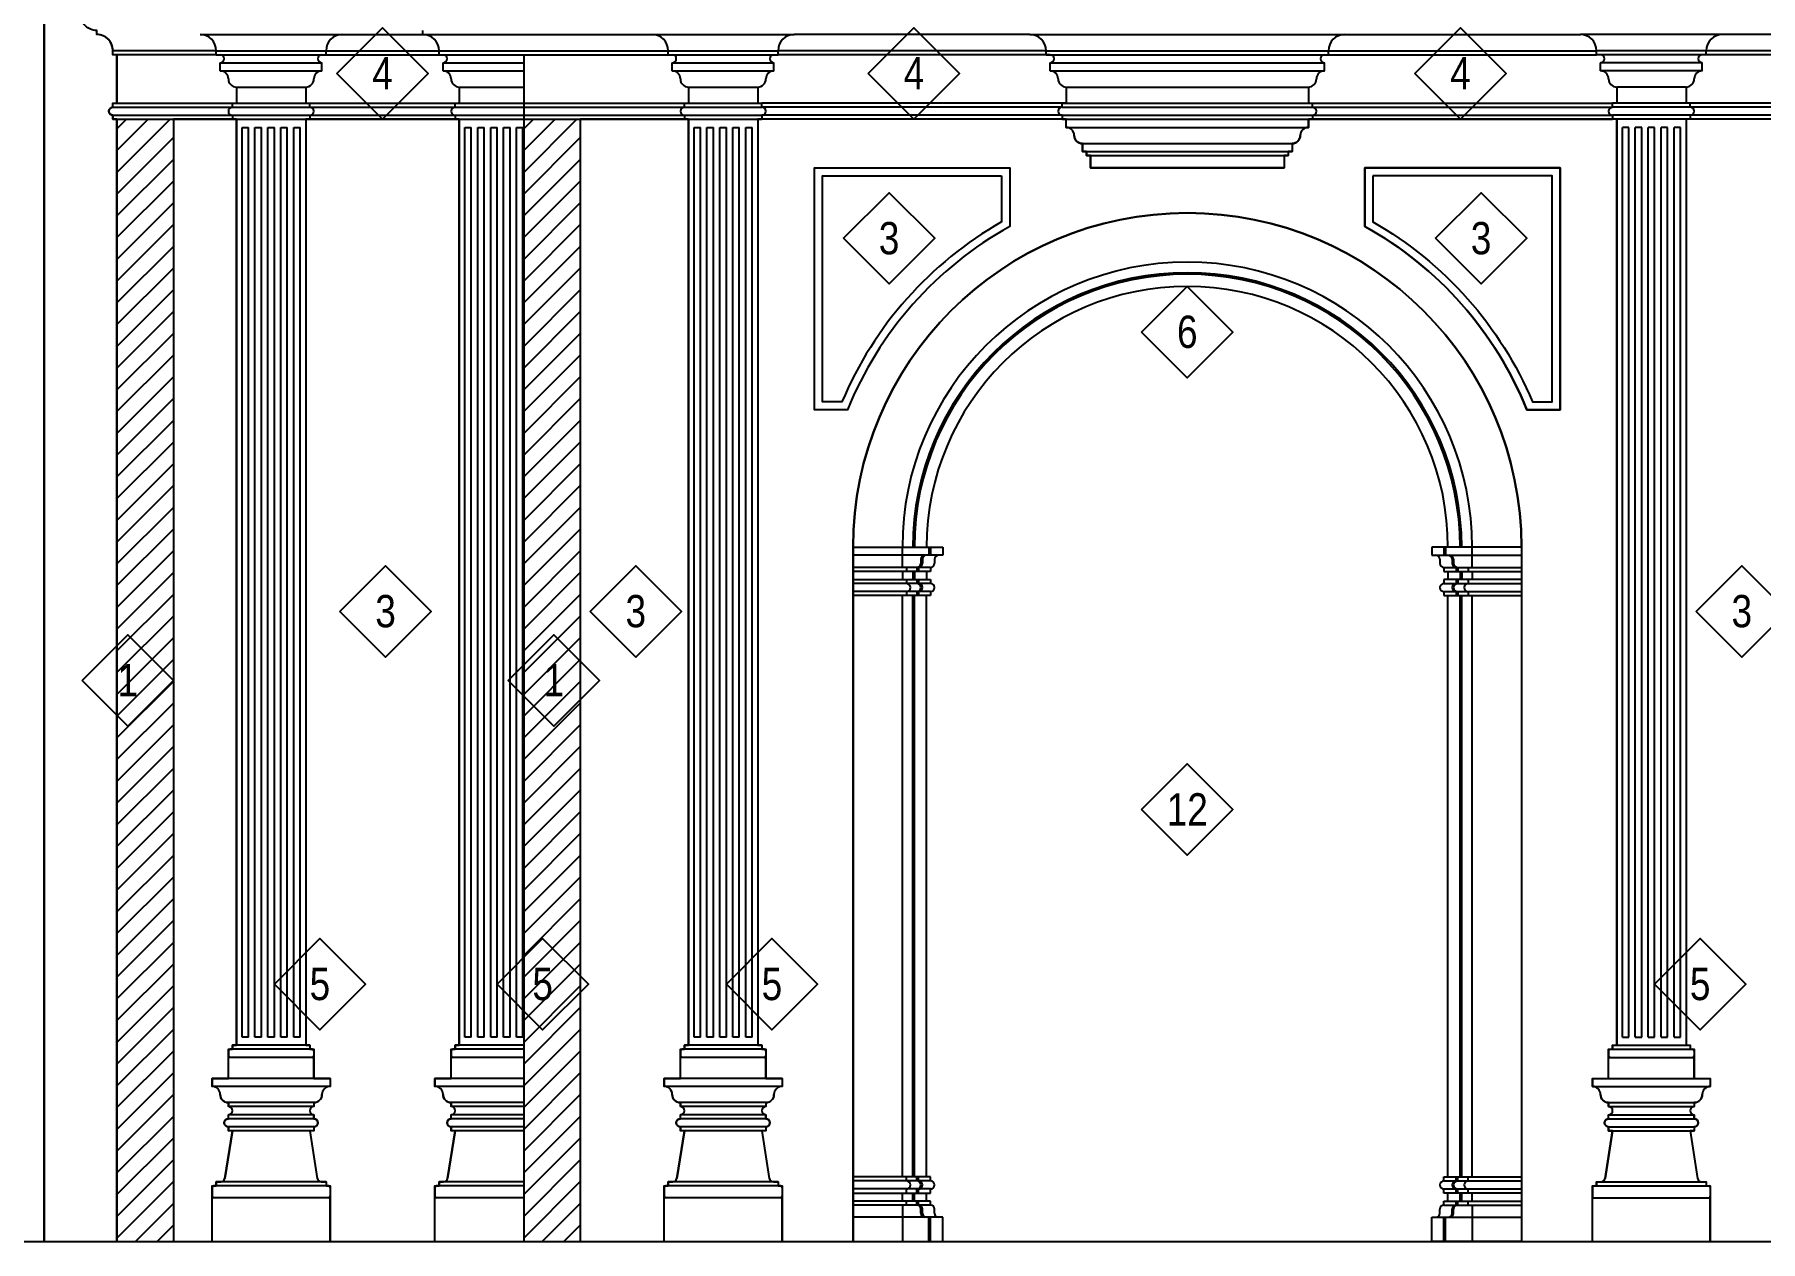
# Model space of a CAD drawing. Header units: millimetres. Extents: x 0 to 273, y 0 to 92.
# Drawn here: x 21.62 to 32.31, y 8.85 to 16.33 of the extents above; entities that cross this region are included whole.
import ezdxf
from ezdxf.enums import TextEntityAlignment as Align

# ---------------------------------------------------------------- set-up
doc = ezdxf.new("R2010")
doc.units = ezdxf.units.MM
for name, color, linetype in [('Areas', 7, 'Continuous'), ('Ashurados', 8, 'Continuous'), ('Texto', 7, 'Continuous'), ('Trazo', 7, 'Continuous')]:
    doc.layers.add(name, color=color, linetype=linetype)
doc.styles.add('style4', font='')
doc.styles.get('style4').set_extended_font_data('DaxCondensed')

msp = doc.modelspace()

# ---------------------------------------------------------------- hatches: boundary and pattern name
at = {"layer": 'Ashurados'}
h = msp.add_hatch(dxfattribs=at)
h.set_pattern_fill('ANSI31', color=4, scale=0.03, style=0)
h.set_pattern_definition([(45, (-83.70991, -69.0885), (-0.06735192, 0.06735192), [])])
h.paths.add_polyline_path([(22.483, 15.8), (22.133, 15.8), (22.133, 8.85), (22.483, 8.85)])
h = msp.add_hatch(dxfattribs=at)
h.set_pattern_fill('ANSI31', color=4, scale=0.03, style=0)
h.set_pattern_definition([(45, (-81.18991, -69.0885), (-0.06735192, 0.06735192), [])])
h.paths.add_polyline_path([(25.003, 15.8), (24.653, 15.8), (24.653, 8.85), (25.003, 8.85)])

# ---------------------------------------------------------------- linework, layer by layer
at = {"layer": 'Areas'}
msp.add_lwpolyline([(21.683, 22.55), (18.003, 22.55), (18.003, 8.85), (18.453, 8.85), (18.453, 21.95), (21.233, 21.95), (21.233, 8.85), (21.683, 8.85)], close=True, dxfattribs=at)
for points in [[(22.108, 15.825, -1), (22.108, 15.875), (22.108, 15.9), (22.133, 15.9), (22.133, 16.2), (22.108, 16.2), (22.108, 16.225, 0.414214), (22.008, 16.325), (22.008, 16.35, -0.414214), (21.908, 16.45), (21.883, 16.45), (21.883, 16.5), (21.683, 16.5), (21.683, 8.85), (22.133, 8.85), (22.133, 15.8), (22.108, 15.8)], [(22.873, 15.8), (22.848, 15.8), (22.483, 15.8), (22.483, 8.85), (22.723, 8.85), (22.723, 9.12), (22.723, 9.195), (22.748, 9.195), (22.748, 9.22), (22.776, 9.22, 0.368824), (22.801, 9.241), (22.848, 9.535), (22.823, 9.535), (22.823, 9.56, -1), (22.823, 9.61), (22.823, 9.635, 1), (22.823, 9.685), (22.823, 9.71, -0.414214), (22.773, 9.76, 0.414214), (22.723, 9.81), (22.723, 9.86), (22.823, 9.86), (22.823, 9.99), (22.823, 10.04), (22.848, 10.04), (22.848, 10.065), (22.873, 10.065)], [(24.253, 15.8), (24.228, 15.8), (23.328, 15.8), (23.303, 15.8), (23.303, 10.065), (23.328, 10.065), (23.328, 10.04), (23.353, 10.04), (23.353, 10), (23.353, 9.86), (23.453, 9.86), (23.453, 9.81, 0.414214), (23.403, 9.76, -0.414214), (23.353, 9.71), (23.353, 9.685, 1), (23.353, 9.635), (23.353, 9.61, -1), (23.353, 9.56), (23.353, 9.535), (23.328, 9.535), (23.374, 9.241, 0.368824), (23.399, 9.22), (23.428, 9.22), (23.428, 9.195), (23.453, 9.195), (23.453, 9.13), (23.453, 8.85), (24.103, 8.85), (24.103, 9.12), (24.103, 9.195), (24.128, 9.195), (24.128, 9.22), (24.156, 9.22, 0.368824), (24.181, 9.241), (24.228, 9.535), (24.203, 9.535), (24.203, 9.56, -1), (24.203, 9.61), (24.203, 9.635, 1), (24.203, 9.685), (24.203, 9.71, -0.414214), (24.153, 9.76, 0.414214), (24.103, 9.81), (24.103, 9.86), (24.203, 9.86), (24.203, 9.99), (24.203, 10.04), (24.228, 10.04), (24.228, 10.065), (24.253, 10.065)], [(25.673, 15.8), (25.648, 15.8), (25.003, 15.8), (25.003, 8.85), (25.523, 8.85), (25.523, 9.12), (25.523, 9.195), (25.548, 9.195), (25.548, 9.22), (25.576, 9.22, 0.368824), (25.601, 9.241), (25.648, 9.535), (25.623, 9.535), (25.623, 9.56, -1), (25.623, 9.61), (25.623, 9.635, 1), (25.623, 9.685), (25.623, 9.71, -0.414214), (25.573, 9.76, 0.414214), (25.523, 9.81), (25.523, 9.86), (25.623, 9.86), (25.623, 9.99), (25.623, 10.04), (25.648, 10.04), (25.648, 10.065), (25.673, 10.065)], [(30.833, 13.15), (30.833, 8.85), (31.273, 8.85), (31.273, 9.12), (31.273, 9.195), (31.298, 9.195), (31.298, 9.22), (31.326, 9.22, 0.368824), (31.351, 9.241), (31.398, 9.535), (31.373, 9.535), (31.373, 9.56, -1), (31.373, 9.61), (31.373, 9.635, 1), (31.373, 9.685), (31.373, 9.71, -0.414214), (31.323, 9.76, 0.414214), (31.273, 9.81), (31.273, 9.86), (31.373, 9.86), (31.373, 9.99), (31.373, 10.04), (31.398, 10.04), (31.398, 10.065), (31.423, 10.065), (31.423, 15.8), (31.398, 15.8), (29.513, 15.8), (29.513, 15.75, 0.414214), (29.463, 15.7, -0.414214), (29.413, 15.65), (29.413, 15.6), (29.388, 15.6), (29.388, 15.575), (29.363, 15.575), (29.363, 15.5), (28.163, 15.5), (28.163, 15.575), (28.138, 15.575), (28.138, 15.6), (28.113, 15.6), (28.113, 15.65, -0.414214), (28.063, 15.7, 0.414214), (28.013, 15.75), (28.013, 15.8), (27.988, 15.8), (26.128, 15.8), (26.103, 15.8), (26.103, 10.065), (26.128, 10.065), (26.128, 10.04), (26.153, 10.04), (26.153, 10), (26.153, 9.86), (26.253, 9.86), (26.253, 9.81, 0.414214), (26.203, 9.76, -0.414214), (26.153, 9.71), (26.153, 9.685, 1), (26.153, 9.635), (26.153, 9.61, -1), (26.153, 9.56), (26.153, 9.535), (26.128, 9.535), (26.174, 9.241, 0.368824), (26.199, 9.22), (26.228, 9.22), (26.228, 9.195), (26.253, 9.195), (26.253, 9.13), (26.253, 8.85), (26.693, 8.85), (26.693, 13.15, -1)], [(26.453, 14), (26.453, 15.5), (27.663, 15.5), (27.663, 15.136, 0.171942), (26.658, 14)], [(29.863, 15.136), (29.863, 15.5), (31.073, 15.5), (31.073, 14), (30.867, 14, 0.171942)]]:
    msp.add_lwpolyline(points, format="xyb", close=True, dxfattribs=at)
msp.add_lwpolyline([(32.523, 15.8), (31.878, 15.8), (31.853, 15.8), (31.853, 10.065), (31.878, 10.065), (31.878, 10.04), (31.903, 10.04), (31.903, 10), (31.903, 9.86), (32.003, 9.86), (32.003, 9.81, 0.414214), (31.953, 9.76, -0.414214), (31.903, 9.71), (31.903, 9.685, 1), (31.903, 9.635), (31.903, 9.61, -1), (31.903, 9.56), (31.903, 9.535), (31.878, 9.535), (31.924, 9.241, 0.368824), (31.949, 9.22), (31.978, 9.22), (31.978, 9.195), (32.003, 9.195), (32.003, 9.13), (32.003, 8.85), (32.523, 8.85)], format="xyb", dxfattribs=at)
at = {"layer": 'Texto'}
for points in [[(23.495, 16.083), (23.778, 16.366), (24.06, 16.083), (23.778, 15.8)], [(26.787, 16.083), (27.07, 16.366), (27.353, 16.083), (27.07, 15.8)], [(30.172, 16.083), (30.455, 16.366), (30.738, 16.083), (30.455, 15.8)], [(26.634, 15.063), (26.916, 15.345), (27.199, 15.063), (26.916, 14.78)], [(30.301, 15.063), (30.583, 15.345), (30.866, 15.063), (30.583, 14.78)], [(28.48, 14.482), (28.763, 14.765), (29.045, 14.482), (28.763, 14.199)], [(23.514, 12.752), (23.797, 13.035), (24.08, 12.752), (23.797, 12.469)], [(25.064, 12.752), (25.347, 13.035), (25.63, 12.752), (25.347, 12.469)], [(31.916, 12.752), (32.198, 13.035), (32.481, 12.752), (32.198, 12.469)], [(21.917, 12.325), (22.2, 12.608), (22.483, 12.325), (22.2, 12.042)], [(24.557, 12.325), (24.84, 12.608), (25.123, 12.325), (24.84, 12.042)], [(28.48, 11.525), (28.763, 11.808), (29.045, 11.525), (28.763, 11.242)], [(23.108, 10.443), (23.39, 10.726), (23.673, 10.443), (23.39, 10.16)], [(24.488, 10.443), (24.77, 10.726), (25.053, 10.443), (24.77, 10.16)], [(25.908, 10.443), (26.19, 10.726), (26.473, 10.443), (26.19, 10.16)], [(31.658, 10.443), (31.94, 10.726), (32.223, 10.443), (31.94, 10.16)]]:
    msp.add_lwpolyline(points, close=True, dxfattribs=at)
at = {"layer": 'Trazo', "color": 8}
for p, q in [((21.683, 22.55), (21.683, 8.85)), ((22.483, 15.8), (22.483, 8.85)), ((25.003, 15.8), (25.003, 8.85))]:
    msp.add_line(p, q, dxfattribs=at)
at = {"layer": 'Trazo'}
for p, q in [((22.648, 16.325), (23.528, 16.325)), ((25.448, 16.325), (26.328, 16.325)), ((27.788, 16.325), (29.738, 16.325)), ((32.078, 16.325), (31.198, 16.325)), ((22.133, 16.2), (22.133, 15.9)), ((22.748, 16.225), (23.428, 16.225)), ((22.748, 16.2), (22.748, 16.225)), ((22.748, 16.2), (23.428, 16.2)), ((22.773, 16.15), (23.403, 16.15)), ((22.773, 16.1), (22.773, 16.15)), ((23.403, 16.1), (23.403, 16.15)), ((23.428, 16.2), (23.428, 16.225)), ((24.153, 16.15), (24.653, 16.15)), ((24.153, 16.1), (24.153, 16.15)), ((24.653, 16.2), (24.653, 8.85)), ((25.548, 16.225), (26.228, 16.225)), ((25.548, 16.2), (25.548, 16.225)), ((25.548, 16.2), (26.228, 16.2)), ((25.573, 16.15), (26.203, 16.15)), ((25.573, 16.1), (25.573, 16.15)), ((26.203, 16.1), (26.203, 16.15)), ((26.228, 16.2), (26.228, 16.225)), ((27.888, 16.225), (29.638, 16.225)), ((27.888, 16.2), (27.888, 16.225)), ((27.888, 16.2), (29.638, 16.2)), ((27.913, 16.15), (29.613, 16.15)), ((27.913, 16.1), (27.913, 16.15)), ((29.613, 16.1), (29.613, 16.15)), ((29.638, 16.2), (29.638, 16.225)), ((31.978, 16.225), (31.298, 16.225)), ((31.298, 16.2), (31.298, 16.225)), ((31.978, 16.2), (31.298, 16.2)), ((31.953, 16.15), (31.323, 16.15)), ((31.323, 16.1), (31.323, 16.15)), ((31.953, 16.1), (31.953, 16.15)), ((31.978, 16.2), (31.978, 16.225)), ((22.773, 16.1), (23.403, 16.1)), ((24.153, 16.1), (24.653, 16.1)), ((25.573, 16.1), (26.203, 16.1)), ((27.913, 16.1), (29.613, 16.1)), ((31.953, 16.1), (31.323, 16.1)), ((22.873, 16), (23.303, 16)), ((22.873, 16), (22.873, 15.9)), ((23.303, 16), (23.303, 15.9)), ((24.253, 16), (24.653, 16)), ((24.253, 16), (24.253, 15.9)), ((25.673, 16), (26.103, 16)), ((25.673, 16), (25.673, 15.9)), ((26.103, 16), (26.103, 15.9)), ((28.013, 16), (29.513, 16)), ((28.013, 16), (28.013, 15.9)), ((29.513, 16), (29.513, 15.9)), ((31.853, 16), (31.423, 16)), ((31.423, 16), (31.423, 15.9)), ((31.853, 16), (31.853, 15.9)), ((22.848, 15.9), (23.328, 15.9)), ((22.848, 15.875), (22.848, 15.9)), ((22.848, 15.875), (23.328, 15.875)), ((22.848, 15.825), (23.328, 15.825)), ((22.848, 15.825), (22.848, 15.8)), ((23.328, 15.875), (23.328, 15.9)), ((23.328, 15.825), (23.328, 15.8)), ((24.228, 15.9), (24.653, 15.9)), ((24.228, 15.875), (24.228, 15.9)), ((24.228, 15.875), (24.653, 15.875)), ((24.228, 15.825), (24.653, 15.825)), ((24.228, 15.825), (24.228, 15.8)), ((25.648, 15.9), (26.128, 15.9)), ((25.648, 15.875), (25.648, 15.9)), ((25.648, 15.875), (26.128, 15.875)), ((25.648, 15.825), (26.128, 15.825)), ((25.648, 15.825), (25.648, 15.8)), ((26.128, 15.875), (26.128, 15.9)), ((26.128, 15.825), (26.128, 15.8)), ((27.988, 15.9), (29.538, 15.9)), ((27.988, 15.875), (27.988, 15.9)), ((27.988, 15.875), (29.538, 15.875)), ((27.988, 15.825), (29.538, 15.825)), ((27.988, 15.825), (27.988, 15.8)), ((29.538, 15.875), (29.538, 15.9)), ((29.538, 15.825), (29.538, 15.8)), ((31.878, 15.9), (31.398, 15.9)), ((31.398, 15.875), (31.398, 15.9)), ((31.878, 15.875), (31.398, 15.875)), ((31.878, 15.825), (31.398, 15.825)), ((31.398, 15.825), (31.398, 15.8)), ((31.878, 15.875), (31.878, 15.9)), ((31.878, 15.825), (31.878, 15.8)), ((22.133, 15.8), (22.133, 8.85)), ((22.848, 15.8), (23.328, 15.8)), ((22.873, 15.8), (22.873, 10.065)), ((22.908, 15.75), (22.948, 15.75)), ((22.908, 10.115), (22.908, 15.75)), ((22.948, 10.115), (22.948, 15.75)), ((22.988, 15.75), (23.028, 15.75)), ((22.988, 10.115), (22.988, 15.75)), ((23.028, 10.115), (23.028, 15.75)), ((23.068, 15.75), (23.108, 15.75)), ((23.068, 10.115), (23.068, 15.75)), ((23.108, 10.115), (23.108, 15.75)), ((23.148, 15.75), (23.188, 15.75)), ((23.148, 10.115), (23.148, 15.75)), ((23.188, 10.115), (23.188, 15.75)), ((23.228, 15.75), (23.268, 15.75)), ((23.228, 10.115), (23.228, 15.75)), ((23.268, 10.115), (23.268, 15.75)), ((23.303, 15.8), (23.303, 10.065)), ((24.228, 15.8), (24.653, 15.8)), ((24.253, 15.8), (24.253, 10.065)), ((24.288, 15.75), (24.328, 15.75)), ((24.288, 10.115), (24.288, 15.75)), ((24.328, 10.115), (24.328, 15.75)), ((24.368, 15.75), (24.408, 15.75)), ((24.368, 10.115), (24.368, 15.75)), ((24.408, 10.115), (24.408, 15.75)), ((24.448, 15.75), (24.488, 15.75)), ((24.448, 10.115), (24.448, 15.75)), ((24.488, 10.115), (24.488, 15.75)), ((24.528, 15.75), (24.568, 15.75)), ((24.528, 10.115), (24.528, 15.75)), ((24.568, 10.115), (24.568, 15.75)), ((24.608, 15.75), (24.648, 15.75)), ((24.608, 10.115), (24.608, 15.75)), ((24.648, 10.115), (24.648, 15.75)), ((25.648, 15.8), (26.128, 15.8)), ((25.673, 15.8), (25.673, 10.065)), ((25.708, 15.75), (25.748, 15.75)), ((25.708, 10.115), (25.708, 15.75)), ((25.748, 10.115), (25.748, 15.75)), ((25.788, 15.75), (25.828, 15.75)), ((25.788, 10.115), (25.788, 15.75)), ((25.828, 10.115), (25.828, 15.75)), ((25.868, 15.75), (25.908, 15.75)), ((25.868, 10.115), (25.868, 15.75)), ((25.908, 10.115), (25.908, 15.75)), ((25.948, 15.75), (25.988, 15.75)), ((25.948, 10.115), (25.948, 15.75)), ((25.988, 10.115), (25.988, 15.75)), ((26.028, 15.75), (26.068, 15.75)), ((26.028, 10.115), (26.028, 15.75)), ((26.068, 10.115), (26.068, 15.75)), ((26.103, 15.8), (26.103, 10.065)), ((27.988, 15.8), (29.513, 15.8)), ((28.013, 15.8), (29.538, 15.8)), ((28.013, 15.75), (28.013, 15.8)), ((28.013, 15.75), (29.513, 15.75)), ((29.513, 15.75), (29.513, 15.8)), ((31.878, 15.8), (31.398, 15.8)), ((31.423, 15.8), (31.423, 10.065)), ((31.498, 15.75), (31.458, 15.75)), ((31.458, 10.115), (31.458, 15.75)), ((31.498, 10.115), (31.498, 15.75)), ((31.578, 15.75), (31.538, 15.75)), ((31.538, 10.115), (31.538, 15.75)), ((31.578, 10.115), (31.578, 15.75)), ((31.658, 15.75), (31.618, 15.75)), ((31.618, 10.115), (31.618, 15.75)), ((31.658, 10.115), (31.658, 15.75)), ((31.738, 15.75), (31.698, 15.75)), ((31.698, 10.115), (31.698, 15.75)), ((31.738, 10.115), (31.738, 15.75)), ((31.818, 15.75), (31.778, 15.75)), ((31.778, 10.115), (31.778, 15.75)), ((31.818, 10.115), (31.818, 15.75)), ((31.853, 15.8), (31.853, 10.065)), ((28.113, 15.65), (29.413, 15.65)), ((28.113, 15.65), (28.113, 15.6)), ((29.413, 15.65), (29.413, 15.6)), ((28.113, 15.6), (29.413, 15.6)), ((28.138, 15.6), (28.138, 15.575)), ((28.138, 15.575), (29.388, 15.575)), ((28.163, 15.575), (28.163, 15.5)), ((29.363, 15.575), (29.363, 15.5)), ((29.388, 15.6), (29.388, 15.575)), ((28.163, 15.5), (29.363, 15.5)), ((26.693, 13.15), (26.693, 8.85)), ((26.693, 13.15), (27.248, 13.15)), ((27.248, 13.1), (26.693, 13.1)), ((26.998, 13.025), (26.998, 13.15)), ((27.113, 13.075), (27.113, 13.05)), ((27.123, 13.075), (27.123, 13.05)), ((27.163, 13.15), (27.163, 13.1)), ((27.173, 13.15), (27.173, 13.1)), ((27.198, 13.075), (27.198, 13.05)), ((27.248, 13.15), (27.248, 13.1)), ((30.833, 13.15), (30.278, 13.15)), ((30.278, 13.15), (30.278, 13.1)), ((30.278, 13.1), (30.833, 13.1)), ((30.328, 13.075), (30.328, 13.05)), ((30.353, 13.15), (30.353, 13.1)), ((30.363, 13.15), (30.363, 13.1)), ((30.403, 13.075), (30.403, 13.05)), ((30.413, 13.075), (30.413, 13.05)), ((30.528, 13.025), (30.528, 13.15)), ((30.833, 13.15), (30.833, 8.85)), ((27.173, 13.025), (26.693, 13.025)), ((27.173, 13), (26.693, 13)), ((26.693, 12.95), (27.173, 12.95)), ((26.998, 13), (26.998, 12.95)), ((27.023, 13.025), (27.023, 13)), ((27.023, 12.95), (27.023, 12.925)), ((27.063, 13), (27.063, 12.95)), ((27.073, 13), (27.073, 12.95)), ((27.088, 13.025), (27.088, 13)), ((27.088, 12.95), (27.088, 12.925)), ((27.098, 13.025), (27.098, 13)), ((27.098, 12.95), (27.098, 12.925)), ((27.148, 13), (27.148, 12.95)), ((27.173, 13.025), (27.173, 13)), ((27.173, 12.95), (27.173, 12.925)), ((30.353, 13.025), (30.353, 13)), ((30.353, 13.025), (30.833, 13.025)), ((30.353, 13), (30.833, 13)), ((30.833, 12.95), (30.353, 12.95)), ((30.353, 12.95), (30.353, 12.925)), ((30.378, 13), (30.378, 12.95)), ((30.428, 13.025), (30.428, 13)), ((30.428, 12.95), (30.428, 12.925)), ((30.438, 13.025), (30.438, 13)), ((30.438, 12.95), (30.438, 12.925)), ((30.453, 13), (30.453, 12.95)), ((30.463, 13), (30.463, 12.95)), ((30.503, 13.025), (30.503, 13)), ((30.503, 12.95), (30.503, 12.925)), ((30.528, 13), (30.528, 12.95)), ((27.173, 12.925), (26.693, 12.925)), ((27.173, 12.875), (26.693, 12.875)), ((27.173, 12.85), (26.693, 12.85)), ((26.998, 9.25), (26.998, 12.85)), ((27.023, 12.875), (27.023, 12.85)), ((27.063, 9.25), (27.063, 12.85)), ((27.073, 9.25), (27.073, 12.85)), ((27.088, 12.875), (27.088, 12.85)), ((27.098, 12.875), (27.098, 12.85)), ((27.148, 9.25), (27.148, 12.85)), ((27.148, 9.25), (27.148, 12.85)), ((27.173, 12.875), (27.173, 12.85)), ((30.353, 12.925), (30.833, 12.925)), ((30.353, 12.875), (30.353, 12.85)), ((30.353, 12.875), (30.833, 12.875)), ((30.353, 12.85), (30.833, 12.85)), ((30.378, 9.25), (30.378, 12.85)), ((30.378, 9.25), (30.378, 12.85)), ((30.428, 12.875), (30.428, 12.85)), ((30.438, 12.875), (30.438, 12.85)), ((30.453, 9.25), (30.453, 12.85)), ((30.463, 9.25), (30.463, 12.85)), ((30.503, 12.875), (30.503, 12.85)), ((30.528, 9.25), (30.528, 12.85)), ((23.328, 10.065), (22.848, 10.065)), ((22.848, 10.065), (22.848, 10.04)), ((22.948, 10.115), (22.908, 10.115)), ((23.028, 10.115), (22.988, 10.115)), ((23.108, 10.115), (23.068, 10.115)), ((23.188, 10.115), (23.148, 10.115)), ((23.268, 10.115), (23.228, 10.115)), ((23.328, 10.065), (23.328, 10.04)), ((24.653, 10.065), (24.228, 10.065)), ((24.228, 10.065), (24.228, 10.04)), ((24.328, 10.115), (24.288, 10.115)), ((24.408, 10.115), (24.368, 10.115)), ((24.488, 10.115), (24.448, 10.115)), ((24.568, 10.115), (24.528, 10.115)), ((24.648, 10.115), (24.608, 10.115)), ((26.128, 10.065), (25.648, 10.065)), ((25.648, 10.065), (25.648, 10.04)), ((25.748, 10.115), (25.708, 10.115)), ((25.828, 10.115), (25.788, 10.115)), ((25.908, 10.115), (25.868, 10.115)), ((25.988, 10.115), (25.948, 10.115)), ((26.068, 10.115), (26.028, 10.115)), ((26.128, 10.065), (26.128, 10.04)), ((31.398, 10.065), (31.878, 10.065)), ((31.398, 10.065), (31.398, 10.04)), ((31.458, 10.115), (31.498, 10.115)), ((31.538, 10.115), (31.578, 10.115)), ((31.618, 10.115), (31.658, 10.115)), ((31.698, 10.115), (31.738, 10.115)), ((31.778, 10.115), (31.818, 10.115)), ((31.878, 10.065), (31.878, 10.04)), ((22.823, 10.03), (22.823, 10)), ((23.353, 9.99), (22.823, 9.99)), ((22.823, 9.86), (22.823, 9.99)), ((23.343, 10.04), (22.833, 10.04)), ((23.353, 10.03), (23.353, 10)), ((23.353, 9.86), (23.353, 9.99)), ((24.203, 10.03), (24.203, 10)), ((24.653, 9.99), (24.203, 9.99)), ((24.203, 9.86), (24.203, 9.99)), ((24.653, 10.04), (24.213, 10.04)), ((25.623, 10.03), (25.623, 10)), ((26.153, 9.99), (25.623, 9.99)), ((25.623, 9.86), (25.623, 9.99)), ((26.143, 10.04), (25.633, 10.04)), ((26.153, 10.03), (26.153, 10)), ((26.153, 9.86), (26.153, 9.99)), ((31.373, 10.03), (31.373, 10)), ((31.373, 9.99), (31.903, 9.99)), ((31.373, 9.86), (31.373, 9.99)), ((31.383, 10.04), (31.893, 10.04)), ((31.903, 10.03), (31.903, 10)), ((31.903, 9.86), (31.903, 9.99)), ((23.453, 9.86), (22.723, 9.86)), ((22.723, 9.86), (22.723, 9.81)), ((23.453, 9.86), (23.453, 9.81)), ((24.653, 9.86), (24.103, 9.86)), ((24.103, 9.86), (24.103, 9.81)), ((26.253, 9.86), (25.523, 9.86)), ((25.523, 9.86), (25.523, 9.81)), ((26.253, 9.86), (26.253, 9.81)), ((31.273, 9.86), (32.003, 9.86)), ((31.273, 9.86), (31.273, 9.81)), ((32.003, 9.86), (32.003, 9.81)), ((23.453, 9.81), (22.723, 9.81)), ((24.653, 9.81), (24.103, 9.81)), ((26.253, 9.81), (25.523, 9.81)), ((31.273, 9.81), (32.003, 9.81)), ((23.353, 9.71), (22.823, 9.71)), ((22.823, 9.71), (22.823, 9.685)), ((23.353, 9.685), (22.823, 9.685)), ((23.353, 9.635), (22.823, 9.635)), ((22.823, 9.61), (22.823, 9.635)), ((23.353, 9.71), (23.353, 9.685)), ((23.353, 9.61), (23.353, 9.635)), ((24.653, 9.71), (24.203, 9.71)), ((24.203, 9.71), (24.203, 9.685)), ((24.653, 9.685), (24.203, 9.685)), ((24.653, 9.635), (24.203, 9.635)), ((24.203, 9.61), (24.203, 9.635)), ((26.153, 9.71), (25.623, 9.71)), ((25.623, 9.71), (25.623, 9.685)), ((26.153, 9.685), (25.623, 9.685)), ((26.153, 9.635), (25.623, 9.635)), ((25.623, 9.61), (25.623, 9.635)), ((26.153, 9.71), (26.153, 9.685)), ((26.153, 9.61), (26.153, 9.635)), ((31.373, 9.71), (31.903, 9.71)), ((31.373, 9.71), (31.373, 9.685)), ((31.373, 9.685), (31.903, 9.685)), ((31.373, 9.635), (31.903, 9.635)), ((31.373, 9.61), (31.373, 9.635)), ((31.903, 9.71), (31.903, 9.685)), ((31.903, 9.61), (31.903, 9.635)), ((22.848, 9.535), (22.801, 9.241)), ((23.353, 9.61), (22.823, 9.61)), ((23.353, 9.56), (22.823, 9.56)), ((22.823, 9.56), (22.823, 9.535)), ((23.353, 9.535), (22.823, 9.535)), ((23.328, 9.535), (23.374, 9.241)), ((23.353, 9.56), (23.353, 9.535)), ((24.228, 9.535), (24.181, 9.241)), ((24.653, 9.61), (24.203, 9.61)), ((24.653, 9.56), (24.203, 9.56)), ((24.203, 9.56), (24.203, 9.535)), ((24.653, 9.535), (24.203, 9.535)), ((25.648, 9.535), (25.601, 9.241)), ((26.153, 9.61), (25.623, 9.61)), ((26.153, 9.56), (25.623, 9.56)), ((25.623, 9.56), (25.623, 9.535)), ((26.153, 9.535), (25.623, 9.535)), ((26.128, 9.535), (26.174, 9.241)), ((26.153, 9.56), (26.153, 9.535)), ((31.398, 9.535), (31.351, 9.241)), ((31.373, 9.61), (31.903, 9.61)), ((31.373, 9.56), (31.903, 9.56)), ((31.373, 9.56), (31.373, 9.535)), ((31.373, 9.535), (31.903, 9.535)), ((31.878, 9.535), (31.924, 9.241)), ((31.903, 9.56), (31.903, 9.535)), ((23.443, 9.195), (22.733, 9.195)), ((23.428, 9.22), (22.748, 9.22)), ((22.748, 9.22), (22.748, 9.195)), ((23.428, 9.22), (23.428, 9.195)), ((24.653, 9.195), (24.113, 9.195)), ((24.653, 9.22), (24.128, 9.22)), ((24.128, 9.22), (24.128, 9.195)), ((26.243, 9.195), (25.533, 9.195)), ((26.228, 9.22), (25.548, 9.22)), ((25.548, 9.22), (25.548, 9.195)), ((26.228, 9.22), (26.228, 9.195)), ((27.173, 9.25), (26.693, 9.25)), ((27.173, 9.225), (26.693, 9.225)), ((27.023, 9.225), (27.023, 9.25)), ((27.088, 9.225), (27.088, 9.25)), ((27.098, 9.225), (27.098, 9.25)), ((27.173, 9.225), (27.173, 9.25)), ((30.353, 9.225), (30.353, 9.25)), ((30.353, 9.25), (30.833, 9.25)), ((30.353, 9.225), (30.833, 9.225)), ((30.428, 9.225), (30.428, 9.25)), ((30.438, 9.225), (30.438, 9.25)), ((30.503, 9.225), (30.503, 9.25)), ((31.283, 9.195), (31.993, 9.195)), ((31.298, 9.22), (31.978, 9.22)), ((31.298, 9.22), (31.298, 9.195)), ((31.978, 9.22), (31.978, 9.195)), ((22.723, 9.185), (22.723, 9.13)), ((23.453, 9.12), (22.723, 9.12)), ((22.723, 8.85), (22.723, 9.12)), ((23.453, 9.185), (23.453, 9.13)), ((23.453, 8.85), (23.453, 9.12)), ((24.103, 9.185), (24.103, 9.13)), ((24.653, 9.12), (24.103, 9.12)), ((24.103, 8.85), (24.103, 9.12)), ((25.523, 9.185), (25.523, 9.13)), ((26.253, 9.12), (25.523, 9.12)), ((25.523, 8.85), (25.523, 9.12)), ((26.253, 9.185), (26.253, 9.13)), ((26.253, 8.85), (26.253, 9.12)), ((27.173, 9.175), (26.693, 9.175)), ((26.693, 9.15), (27.173, 9.15)), ((27.173, 9.1), (26.693, 9.1)), ((26.998, 9.1), (26.998, 9.15)), ((27.023, 9.15), (27.023, 9.175)), ((27.023, 9.075), (27.023, 9.1)), ((27.063, 9.1), (27.063, 9.15)), ((27.073, 9.1), (27.073, 9.15)), ((27.088, 9.15), (27.088, 9.175)), ((27.088, 9.075), (27.088, 9.1)), ((27.098, 9.15), (27.098, 9.175)), ((27.098, 9.075), (27.098, 9.1)), ((27.148, 9.1), (27.148, 9.15)), ((27.173, 9.15), (27.173, 9.175)), ((27.173, 9.075), (27.173, 9.1)), ((30.353, 9.15), (30.353, 9.175)), ((30.353, 9.175), (30.833, 9.175)), ((30.833, 9.15), (30.353, 9.15)), ((30.353, 9.075), (30.353, 9.1)), ((30.353, 9.1), (30.833, 9.1)), ((30.378, 9.1), (30.378, 9.15)), ((30.428, 9.15), (30.428, 9.175)), ((30.428, 9.075), (30.428, 9.1)), ((30.438, 9.15), (30.438, 9.175)), ((30.438, 9.075), (30.438, 9.1)), ((30.453, 9.1), (30.453, 9.15)), ((30.463, 9.1), (30.463, 9.15)), ((30.503, 9.15), (30.503, 9.175)), ((30.503, 9.075), (30.503, 9.1)), ((30.528, 9.1), (30.528, 9.15)), ((31.273, 9.185), (31.273, 9.13)), ((31.273, 9.12), (32.003, 9.12)), ((31.273, 8.85), (31.273, 9.12)), ((32.003, 9.185), (32.003, 9.13)), ((32.003, 8.85), (32.003, 9.12)), ((27.173, 9.075), (26.693, 9.075)), ((27.248, 9), (26.693, 9)), ((26.998, 9.075), (26.998, 8.85)), ((27.113, 9.025), (27.113, 9.05)), ((27.123, 9.025), (27.123, 9.05)), ((27.163, 8.85), (27.163, 9)), ((27.173, 8.85), (27.173, 9)), ((27.198, 9.025), (27.198, 9.05)), ((27.248, 8.85), (27.248, 9)), ((30.278, 8.85), (30.278, 9)), ((30.278, 9), (30.833, 9)), ((30.328, 9.025), (30.328, 9.05)), ((30.353, 9.075), (30.833, 9.075)), ((30.353, 8.85), (30.353, 9)), ((30.363, 8.85), (30.363, 9)), ((30.403, 9.025), (30.403, 9.05)), ((30.413, 9.025), (30.413, 9.05)), ((30.528, 9.075), (30.528, 8.85)), ((15.623, 8.85), (41.903, 8.85)), ((26.693, 8.85), (27.248, 8.85)), ((30.833, 8.85), (30.278, 8.85))]:
    msp.add_line(p, q, dxfattribs=at)
at = {"layer": 'Trazo', "color": 4}
for p, q in [((23.528, 16.325), (24.028, 16.325)), ((24.028, 16.325), (24.028, 16.35)), ((24.028, 16.325), (25.448, 16.325)), ((27.788, 16.325), (26.328, 16.325)), ((29.738, 16.325), (31.198, 16.325)), ((33.498, 16.325), (32.078, 16.325)), ((22.108, 16.2), (22.108, 16.225)), ((22.748, 16.225), (22.108, 16.225)), ((22.748, 16.2), (22.108, 16.2)), ((23.428, 16.225), (24.128, 16.225)), ((23.428, 16.2), (24.128, 16.2)), ((24.128, 16.225), (25.548, 16.225)), ((24.128, 16.2), (24.128, 16.225)), ((24.128, 16.2), (25.548, 16.2)), ((27.888, 16.225), (26.228, 16.225)), ((27.913, 16.2), (26.228, 16.2)), ((29.613, 16.2), (31.298, 16.2)), ((29.638, 16.225), (31.298, 16.225)), ((33.398, 16.225), (31.978, 16.225)), ((33.398, 16.2), (31.978, 16.2)), ((22.108, 15.875), (22.108, 15.9)), ((22.108, 15.9), (22.848, 15.9)), ((22.108, 15.875), (22.848, 15.875)), ((22.108, 15.825), (22.108, 15.8)), ((22.108, 15.825), (22.848, 15.825)), ((23.328, 15.9), (24.228, 15.9)), ((23.328, 15.875), (24.228, 15.875)), ((23.328, 15.825), (24.228, 15.825)), ((24.653, 15.9), (25.648, 15.9)), ((24.653, 15.875), (25.648, 15.875)), ((24.653, 15.825), (25.648, 15.825)), ((28.013, 15.9), (26.128, 15.9)), ((27.988, 15.875), (26.128, 15.875)), ((27.988, 15.825), (26.128, 15.825)), ((29.513, 15.9), (31.398, 15.9)), ((29.538, 15.875), (31.398, 15.875)), ((29.538, 15.825), (31.398, 15.825)), ((32.873, 15.9), (31.878, 15.9)), ((32.873, 15.875), (31.878, 15.875)), ((32.873, 15.825), (31.878, 15.825)), ((22.108, 15.8), (22.848, 15.8)), ((23.328, 15.8), (24.228, 15.8)), ((24.653, 15.8), (25.648, 15.8)), ((28.013, 15.8), (26.128, 15.8)), ((29.513, 15.8), (31.398, 15.8)), ((32.873, 15.8), (31.878, 15.8))]:
    msp.add_line(p, q, dxfattribs=at)
at = {"layer": 'Trazo'}
for points in [[(27.663, 15.5), (27.663, 15.136, 0.171942), (26.658, 14), (26.453, 14), (26.453, 15.5)], [(27.613, 15.45), (27.613, 15.165, 0.164917), (26.624, 14.05), (26.503, 14.05), (26.503, 15.45)], [(29.863, 15.5), (29.863, 15.136, -0.171942), (30.867, 14), (31.073, 14), (31.073, 15.5)], [(29.913, 15.45), (29.913, 15.165, -0.164917), (30.901, 14.05), (31.023, 14.05), (31.023, 15.45)]]:
    msp.add_lwpolyline(points, format="xyb", close=True, dxfattribs=at)
at = {"layer": 'Trazo', "color": 4}
for centre, radius, start, end in [((22.008, 16.225), 0.1, 0, 90), ((24.028, 16.225), 0.1, 0, 90), ((22.108, 15.85), 0.025, 90, 270)]:
    msp.add_arc(centre, radius, start, end, dxfattribs=at)
at = {"layer": 'Trazo'}
for centre, radius, start, end in [((22.648, 16.225), 0.1, 0, 90), ((23.528, 16.225), 0.1, 90, 180), ((25.448, 16.225), 0.1, 0, 90), ((26.328, 16.225), 0.1, 90, 180), ((27.788, 16.225), 0.1, 0, 90), ((29.738, 16.225), 0.1, 90, 180), ((31.198, 16.225), 0.1, 0, 90), ((32.078, 16.225), 0.1, 90, 180), ((22.773, 16.175), 0.025, 270, 90), ((23.403, 16.175), 0.025, 90, 270), ((24.153, 16.175), 0.025, 270, 90), ((25.573, 16.175), 0.025, 270, 90), ((26.203, 16.175), 0.025, 90, 270), ((27.913, 16.175), 0.025, 270, 90), ((29.613, 16.175), 0.025, 90, 270), ((31.323, 16.175), 0.025, 270, 90), ((31.953, 16.175), 0.025, 90, 270), ((22.773, 16.05), 0.05, 0, 90), ((22.873, 16.05), 0.05, 180, 270), ((23.303, 16.05), 0.05, 270, 0), ((23.403, 16.05), 0.05, 90, 180), ((24.153, 16.05), 0.05, 0, 90), ((24.253, 16.05), 0.05, 180, 270), ((25.573, 16.05), 0.05, 0, 90), ((25.673, 16.05), 0.05, 180, 270), ((26.103, 16.05), 0.05, 270, 0), ((26.203, 16.05), 0.05, 90, 180), ((27.913, 16.05), 0.05, 0, 90), ((28.013, 16.05), 0.05, 180, 270), ((29.513, 16.05), 0.05, 270, 0), ((29.613, 16.05), 0.05, 90, 180), ((31.323, 16.05), 0.05, 0, 90), ((31.423, 16.05), 0.05, 180, 270), ((31.853, 16.05), 0.05, 270, 0), ((31.953, 16.05), 0.05, 90, 180), ((22.848, 15.85), 0.025, 90, 270), ((23.328, 15.85), 0.025, 270, 90), ((24.228, 15.85), 0.025, 90, 270), ((25.648, 15.85), 0.025, 90, 270), ((26.128, 15.85), 0.025, 270, 90), ((27.988, 15.85), 0.025, 90, 270), ((29.538, 15.85), 0.025, 270, 90), ((31.398, 15.85), 0.025, 90, 270), ((31.878, 15.85), 0.025, 270, 90), ((28.013, 15.7), 0.05, 0, 90), ((29.513, 15.7), 0.05, 90, 180), ((28.113, 15.7), 0.05, 180, 270), ((29.413, 15.7), 0.05, 270, 0), ((28.763, 13.15), 2.07, 0, 180), ((28.763, 13.15), 1.765, 0, 180), ((28.763, 13.15), 1.7, 0, 180), ((28.763, 13.15), 1.69, 0, 180), ((28.763, 13.15), 1.615, 0, 180), ((27.088, 13.05), 0.025, 270, 0), ((27.098, 13.05), 0.025, 270, 0), ((27.138, 13.075), 0.025, 90, 180), ((27.148, 13.075), 0.025, 90, 180), ((27.173, 13.05), 0.025, 270, 0), ((27.223, 13.075), 0.025, 90, 180), ((30.303, 13.075), 0.025, 0, 90), ((30.353, 13.05), 0.025, 180, 270), ((30.378, 13.075), 0.025, 0, 90), ((30.388, 13.075), 0.025, 0, 90), ((30.428, 13.05), 0.025, 180, 270), ((30.438, 13.05), 0.025, 180, 270), ((27.023, 12.9), 0.025, 270, 90), ((27.088, 12.9), 0.025, 270, 90), ((27.098, 12.9), 0.025, 270, 90), ((27.173, 12.9), 0.025, 270, 90), ((30.353, 12.9), 0.025, 90, 270), ((30.428, 12.9), 0.025, 90, 270), ((30.438, 12.9), 0.025, 90, 270), ((30.503, 12.9), 0.025, 90, 270), ((22.833, 10.03), 0.01, 90, 180), ((22.833, 10), 0.01, 180, 270), ((23.343, 10.03), 0.01, 0, 90), ((23.343, 10), 0.01, 270, 0), ((24.213, 10.03), 0.01, 90, 180), ((24.213, 10), 0.01, 180, 270), ((25.633, 10.03), 0.01, 90, 180), ((25.633, 10), 0.01, 180, 270), ((26.143, 10.03), 0.01, 0, 90), ((26.143, 10), 0.01, 270, 0), ((31.383, 10.03), 0.01, 90, 180), ((31.383, 10), 0.01, 180, 270), ((31.893, 10.03), 0.01, 0, 90), ((31.893, 10), 0.01, 270, 0), ((22.723, 9.76), 0.05, 0, 90), ((22.823, 9.76), 0.05, 180, 270), ((23.353, 9.76), 0.05, 270, 0), ((23.453, 9.76), 0.05, 90, 180), ((24.103, 9.76), 0.05, 0, 90), ((24.203, 9.76), 0.05, 180, 270), ((25.523, 9.76), 0.05, 0, 90), ((25.623, 9.76), 0.05, 180, 270), ((26.153, 9.76), 0.05, 270, 0), ((26.253, 9.76), 0.05, 90, 180), ((31.273, 9.76), 0.05, 0, 90), ((31.373, 9.76), 0.05, 180, 270), ((31.903, 9.76), 0.05, 270, 0), ((32.003, 9.76), 0.05, 90, 180), ((22.823, 9.66), 0.025, 270, 90), ((23.353, 9.66), 0.025, 90, 270), ((24.203, 9.66), 0.025, 270, 90), ((25.623, 9.66), 0.025, 270, 90), ((26.153, 9.66), 0.025, 90, 270), ((31.373, 9.66), 0.025, 270, 90), ((31.903, 9.66), 0.025, 90, 270), ((22.823, 9.585), 0.025, 90, 270), ((23.353, 9.585), 0.025, 270, 90), ((24.203, 9.585), 0.025, 90, 270), ((25.623, 9.585), 0.025, 90, 270), ((26.153, 9.585), 0.025, 270, 90), ((31.373, 9.585), 0.025, 90, 270), ((31.903, 9.585), 0.025, 270, 90), ((22.733, 9.185), 0.01, 90, 180), ((22.776, 9.245), 0.025, 270, 350.9807), ((23.399, 9.245), 0.025, 189.0193, 270), ((23.443, 9.185), 0.01, 0, 90), ((24.113, 9.185), 0.01, 90, 180), ((24.156, 9.245), 0.025, 270, 350.9807), ((25.533, 9.185), 0.01, 90, 180), ((25.576, 9.245), 0.025, 270, 350.9807), ((26.199, 9.245), 0.025, 189.0193, 270), ((26.243, 9.185), 0.01, 0, 90), ((27.023, 9.2), 0.025, 270, 90), ((27.088, 9.2), 0.025, 270, 90), ((27.098, 9.2), 0.025, 270, 90), ((27.173, 9.2), 0.025, 270, 90), ((30.353, 9.2), 0.025, 90, 270), ((30.428, 9.2), 0.025, 90, 270), ((30.438, 9.2), 0.025, 90, 270), ((30.503, 9.2), 0.025, 90, 270), ((31.283, 9.185), 0.01, 90, 180), ((31.326, 9.245), 0.025, 270, 350.9807), ((31.949, 9.245), 0.025, 189.0193, 270), ((31.993, 9.185), 0.01, 0, 90), ((22.733, 9.13), 0.01, 180, 270), ((23.443, 9.13), 0.01, 270, 0), ((24.113, 9.13), 0.01, 180, 270), ((25.533, 9.13), 0.01, 180, 270), ((26.243, 9.13), 0.01, 270, 0), ((31.283, 9.13), 0.01, 180, 270), ((31.993, 9.13), 0.01, 270, 0), ((27.088, 9.05), 0.025, 0, 90), ((27.098, 9.05), 0.025, 0, 90), ((27.138, 9.025), 0.025, 180, 270), ((27.148, 9.025), 0.025, 180, 270), ((27.173, 9.05), 0.025, 0, 90), ((27.223, 9.025), 0.025, 180, 270), ((30.303, 9.025), 0.025, 270, 360), ((30.353, 9.05), 0.025, 90, 180), ((30.378, 9.025), 0.025, 270, 360), ((30.388, 9.025), 0.025, 270, 360), ((30.428, 9.05), 0.025, 90, 180), ((30.438, 9.05), 0.025, 90, 180)]:
    msp.add_arc(centre, radius, start, end, dxfattribs=at)

# ---------------------------------------------------------------- texts
at = {"layer": 'Texto', "style": 'style4'}
for s, p in [('4', (23.778, 15.985)), ('4', (27.07, 15.985)), ('4', (30.455, 15.985)), ('3', (26.916, 14.964)), ('3', (30.583, 14.964)), ('6', (28.763, 14.384)), ('3', (23.797, 12.654)), ('3', (25.347, 12.654)), ('3', (32.198, 12.654)), ('1', (22.2, 12.227)), ('1', (24.84, 12.227)), ('12', (28.763, 11.426)), ('5', (23.39, 10.345)), ('5', (24.77, 10.345)), ('5', (26.19, 10.345)), ('5', (31.94, 10.345))]:
    msp.add_text(s, height=0.2, dxfattribs=at).set_placement(p, align=Align.CENTER)

doc.saveas('drawing.dxf')
